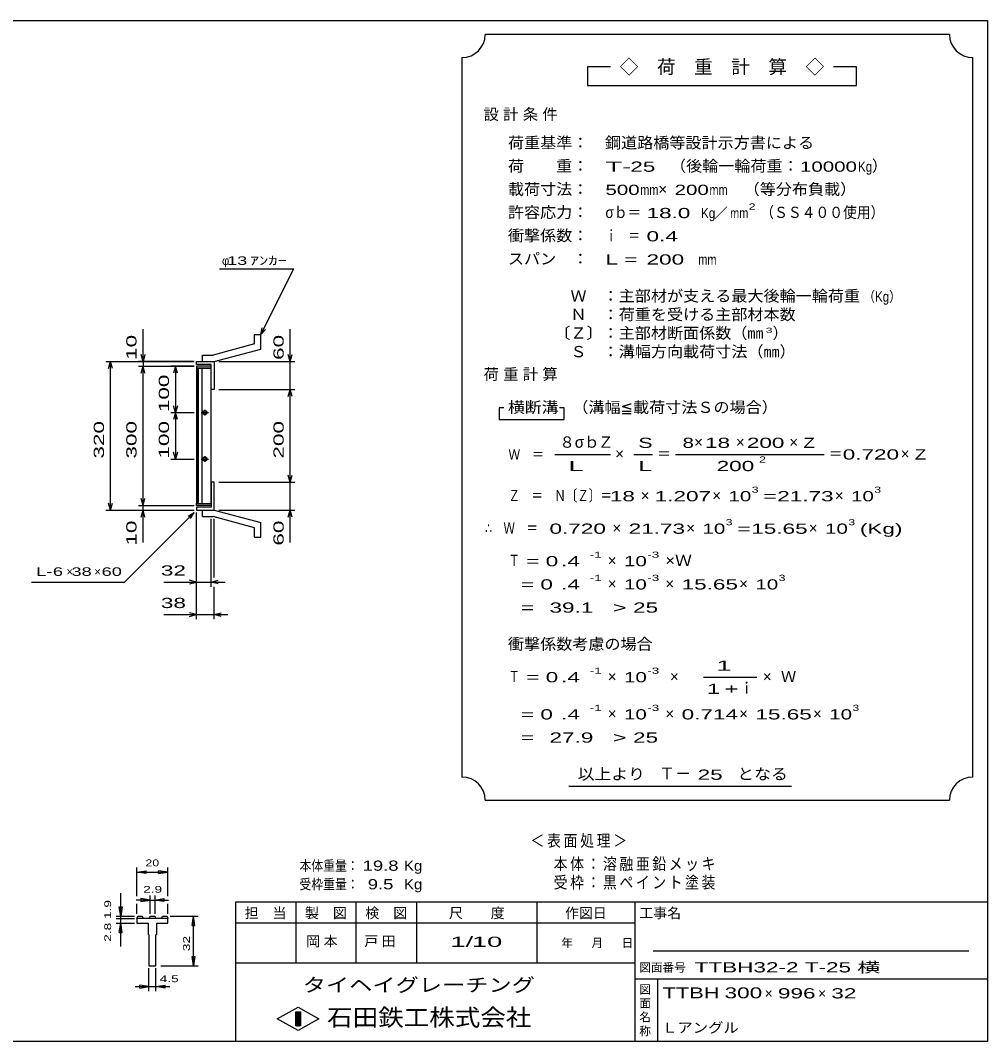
# Model space of a CAD drawing. Units: millimetres, scale not verified. Extents: x -1820 to 1731, y -1282 to 1054.
# Drawn here: x -352 to 1731, y -1146 to 1054 of the extents above; entities that cross this region are included whole.
import ezdxf
from ezdxf.enums import TextEntityAlignment as Align

# ---------------------------------------------------------------- set-up
doc = ezdxf.new("R2010")
doc.units = ezdxf.units.MM
doc.header["$LTSCALE"] = 10
for name, color, linetype, lineweight in [('0_2', 150, 'Continuous', 25), ('16', 3, 'Continuous', 25), ('19', 6, 'Continuous', 25), ('22', 2, 'Continuous', 25), ('32', 4, 'Continuous', 25)]:
    doc.layers.add(name, color=color, linetype=linetype, lineweight=lineweight)
doc.styles.add('ベクトル', font='')
doc.styles.get('ベクトル').set_extended_font_data('ベクトル')

msp = doc.modelspace()

# ---------------------------------------------------------------- linework, layer by layer
at = {"layer": '0_2'}
for p, q in [((-1729, 1053.5), (1731, 1053.5)), ((1731, 1053.5), (1731, -1146.5)), ((1731, -846.5), (111, -846.5)), ((111, -846.5), (111, -1146.5)), ((241, -846.5), (241, -976.5)), ((371, -976.5), (371, -846.5)), ((501, -846.5), (501, -976.5)), ((761, -976.5), (761, -846.5)), ((971, -846.5), (971, -1146.5)), ((971, -891.5), (111, -891.5)), ((1691, -951.5), (1011, -951.5)), ((111, -976.5), (971, -976.5)), ((971, -1011.5), (1731, -1011.5)), ((1021, -1146.5), (1021, -1011.5)), ((201, -1097.5), (246, -1072.5)), ((246, -1072.5), (291, -1097.5)), ((246, -1122.5), (201, -1097.5)), ((241, -1082.5), (251, -1082.5)), ((241, -1112.5), (241, -1082.5)), ((241, -1082.5), (243, -1082.5)), ((243, -1082.5), (243, -1112.5)), ((245, -1112.5), (245, -1082.5)), ((245, -1082.5), (247, -1082.5)), ((291, -1097.5), (246, -1122.5)), ((247, -1082.5), (247, -1112.5)), ((249, -1112.5), (249, -1082.5)), ((249, -1082.5), (251, -1082.5)), ((251, -1082.5), (251, -1112.5)), ((251, -1082.5), (251, -1112.5)), ((251, -1112.5), (241, -1112.5)), ((243, -1112.5), (245, -1112.5)), ((247, -1112.5), (249, -1112.5)), ((1731, -1146.5), (-1729, -1146.5))]:
    msp.add_line(p, q, dxfattribs=at)
at = {"layer": '16'}
for p, q in [((59, 308.5), (27, 308.5)), ((27, 308.5), (27, 304)), ((59, 304), (59, 308.5)), ((27, 304), (59, 304)), ((27, 304), (27, 13)), ((59, 304), (27, 304)), ((28.5, 304), (28.5, 13)), ((31.5, 13), (31.5, 304)), ((39, 304), (39, 13)), ((59, 13), (59, 304)), ((37, 208.5), (53, 208.5)), ((47, 211.5), (43, 211.5)), ((43, 205.5), (47, 205.5)), ((45, 214.5), (45, 202.5)), ((47, 111.5), (43, 111.5)), ((45, 114.5), (45, 102.5)), ((37, 108.5), (53, 108.5)), ((43, 105.5), (47, 105.5)), ((27, 13), (59, 13)), ((27, 8.5), (27, 13)), ((27, 13), (59, 13)), ((59, 8.5), (27, 8.5)), ((59, 13), (59, 8.5))]:
    msp.add_line(p, q, dxfattribs=at)
for centre, radius, start, end in [((43, 208.5), 3, 90, 270), ((45, 208.5), 4, 46.6, 133.4), ((45, 208.5), 4, 226.6, 313.4), ((47, 208.5), 3, 270, 90), ((43, 108.5), 3, 90, 270), ((45, 108.5), 4, 46.6, 133.4), ((47, 108.5), 3, 270, 90), ((45, 108.5), 4, 226.6, 313.4)]:
    msp.add_arc(centre, radius, start, end, dxfattribs=at)
at = {"layer": '19'}
for p, q in [((152, 376.5), (166, 376.5)), ((152, 356.5), (152, 376.5)), ((166, 345.5), (166, 376.5)), ((152, 356.5), (63, 332.5)), ((40, 332.5), (63, 332.5)), ((40, 318.5), (40, 332.5)), ((65, 318.5), (166, 345.5)), ((27, 312.5), (27, 318.5)), ((27, 318.5), (64, 318.5)), ((59, 312.5), (27, 312.5)), ((40, 318.5), (65, 318.5)), ((59, 258.5), (59, 312.5)), ((64, 318.5), (65, 317.5)), ((65, 317.5), (65, 258.5)), ((65, 258.5), (59, 258.5)), ((65, 58.5), (59, 58.5)), ((59, 58.5), (59, 4.5)), ((65, -0.5), (65, 58.5)), ((27, 4.5), (27, -1.5)), ((59, 4.5), (27, 4.5)), ((27, -1.5), (64, -1.5)), ((40, -1.5), (65, -1.5)), ((40, -15.5), (40, -1.5)), ((40, -15.5), (63, -15.5)), ((152, -39.5), (63, -15.5)), ((64, -1.5), (65, -0.5)), ((65, -1.5), (166, -28.5)), ((152, -59.5), (152, -39.5)), ((166, -59.5), (166, -28.5)), ((152, -59.5), (166, -59.5))]:
    msp.add_line(p, q, dxfattribs=at)
at = {"layer": '22', "color": 4}
for p, q in [((1649, 1023.5), (649, 1023.5)), ((599, 973.5), (599, -576.5)), ((1699, -576.5), (1699, 973.5)), ((919, 953.5), (869, 953.5)), ((869, 953.5), (869, 913.5)), ((1449, 953.5), (1399, 953.5)), ((1449, 913.5), (1449, 953.5)), ((869, 913.5), (1449, 913.5)), ((77, 518.5), (237, 518.5)), ((166, 376.5), (237, 518.5)), ((-88, 318.5), (-88, 388.5)), ((166, 376.5), (169, 391.1)), ((166, 376.5), (176, 387.5)), ((229, 318.5), (229, 388.5)), ((-88, 318.5), (-92, 333.5)), ((-84, 333.5), (-88, 318.5)), ((229, 318.5), (225, 333.5)), ((229, 318.5), (233, 333.5)), ((-168, 318.5), (22, 318.5)), ((-162, 303.5), (-158, 318.5)), ((-154, 303.5), (-158, 318.5)), ((-158, -1.5), (-158, 318.5)), ((22, 318.5), (-98, 318.5)), ((-98, 308.5), (22, 308.5)), ((-92, 293.5), (-88, 308.5)), ((-88, 318.5), (-88, 308.5)), ((-84, 293.5), (-88, 308.5)), ((-88, 8.5), (-88, 308.5)), ((22, 308.5), (-28, 308.5)), ((-18, 308.5), (-22, 293.5)), ((-14, 293.5), (-18, 308.5)), ((-18, 308.5), (-18, 208.5)), ((75, 318.5), (239, 318.5)), ((229, 258.5), (229, 318.5)), ((75, 258.5), (239, 258.5)), ((225, 243.5), (229, 258.5)), ((233, 243.5), (229, 258.5)), ((229, 58.5), (229, 258.5)), ((-18, 208.5), (-22, 223.5)), ((-14, 223.5), (-18, 208.5)), ((-28, 208.5), (22, 208.5)), ((-18, 208.5), (-22, 193.5)), ((-14, 193.5), (-18, 208.5)), ((-18, 208.5), (-18, 108.5)), ((689, 218.5), (679, 218.5)), ((679, 218.5), (679, 193.5)), ((819, 218.5), (809, 218.5)), ((819, 193.5), (819, 218.5)), ((679, 193.5), (819, 193.5)), ((-18, 108.5), (-22, 123.5)), ((-14, 123.5), (-18, 108.5)), ((799, 118.5), (919, 118.5)), ((969, 118.5), (1009, 118.5)), ((1059, 118.5), (1379, 118.5)), ((-28, 108.5), (22, 108.5)), ((229, 58.5), (225, 73.5)), ((229, 58.5), (233, 73.5)), ((75, 58.5), (239, 58.5)), ((229, -1.5), (229, 58.5)), ((-88, 8.5), (-92, 23.5)), ((-88, 8.5), (-84, 23.5)), ((-158, -1.5), (-162, 13.5)), ((-158, -1.5), (-154, 13.5)), ((-98, 8.5), (22, 8.5)), ((-88, -1.5), (-88, 8.5)), ((-168, -1.5), (22, -1.5)), ((-128, -156.5), (22, -6.5)), ((-98, -1.5), (22, -1.5)), ((-92, -16.5), (-88, -1.5)), ((-84, -16.5), (-88, -1.5)), ((-88, -71.5), (-88, -1.5)), ((9, -14.5), (22, -6.5)), ((14, -19.5), (22, -6.5)), ((27, -166.5), (27, -6.5)), ((27, -236.5), (27, -6.5)), ((59, -166.5), (59, -20.5)), ((65, -146.5), (65, -20.5)), ((75, -1.5), (239, -1.5)), ((225, -16.5), (229, -1.5)), ((233, -16.5), (229, -1.5)), ((229, -71.5), (229, -1.5)), ((27, -156.5), (12, -152.5)), ((59, -156.5), (74, -152.5)), ((-328, -156.5), (-128, -156.5)), ((-43, -156.5), (27, -156.5)), ((12, -160.5), (27, -156.5)), ((27, -156.5), (59, -156.5)), ((74, -160.5), (59, -156.5)), ((59, -156.5), (89, -156.5)), ((65, -236.5), (65, -166.5)), ((-43, -226.5), (27, -226.5)), ((27, -226.5), (12, -222.5)), ((12, -230.5), (27, -226.5)), ((27, -226.5), (65, -226.5)), ((65, -226.5), (80, -222.5)), ((80, -230.5), (65, -226.5)), ((65, -226.5), (95, -226.5)), ((1119, -361.5), (1234, -361.5)), ((829, -596.5), (1309, -596.5)), ((649, -626.5), (1649, -626.5))]:
    msp.add_line(p, q, dxfattribs=at)
for centre, start, end in [((599, 1023.5), 270, 0), ((1699, 1023.5), 180, 270), ((599, -626.5), 0, 90), ((1699, -626.5), 90, 180)]:
    msp.add_arc(centre, 50, start, end, dxfattribs=at)
at = {"layer": '32'}
for p, q in [((-101, -833.5), (-101, -771.5)), ((-101, -781.5), (-81, -778.5)), ((-81, -784.5), (-101, -781.5)), ((-101, -781.5), (-34.33, -781.5)), ((-81, -784.5), (-81, -778.5)), ((-34.33, -781.5), (-54.33, -778.5)), ((-54.33, -784.5), (-54.33, -778.5)), ((-54.33, -784.5), (-34.33, -781.5)), ((-34.33, -833.5), (-34.33, -771.5)), ((-136, -876.5), (-136, -826.5)), ((-72.5, -871.5), (-72.5, -831.5)), ((-62.83, -831.5), (-62.83, -871.5)), ((-136, -876.5), (-139, -856.5)), ((-139, -856.5), (-133, -856.5)), ((-133, -856.5), (-136, -876.5)), ((-72.5, -841.5), (-102.5, -841.5)), ((-101, -871.5), (-101, -849.5)), ((-72.5, -841.5), (-92.5, -838.5)), ((-92.5, -838.5), (-92.5, -844.5)), ((-92.5, -844.5), (-72.5, -841.5)), ((-72.5, -841.5), (-62.83, -841.5)), ((-62.83, -841.5), (-42.83, -838.5)), ((-42.83, -844.5), (-62.83, -841.5)), ((-62.83, -841.5), (-32.83, -841.5)), ((-42.83, -838.5), (-42.83, -844.5)), ((-34.33, -871.5), (-34.33, -849.5)), ((-146, -876.5), (-106, -876.5)), ((-136, -891.5), (-136, -876.5)), ((-101, -881.5), (-99.33, -876.5)), ((-99.33, -876.5), (-89.67, -876.5)), ((-89.67, -876.5), (-88, -881.5)), ((-74.17, -881.5), (-72.5, -876.5)), ((-72.5, -876.5), (-62.83, -876.5)), ((-62.83, -876.5), (-61.17, -881.5)), ((-47.33, -881.5), (-45.67, -876.5)), ((-45.67, -876.5), (-36, -876.5)), ((-36, -876.5), (-34.33, -881.5)), ((-29.33, -876.5), (30.67, -876.5)), ((17.67, -896.5), (20.67, -876.5)), ((23.67, -896.5), (20.67, -876.5)), ((20.67, -983.17), (20.67, -876.5)), ((-146, -881.5), (-106, -881.5)), ((-146, -891.5), (-106, -891.5)), ((-139, -911.5), (-136, -891.5)), ((-133, -911.5), (-136, -891.5)), ((-136, -941.5), (-136, -891.5)), ((-101, -881.5), (-101, -891.5)), ((-34.33, -881.5), (-101, -881.5)), ((-101, -891.5), (-76.83, -891.5)), ((-76.83, -891.5), (-76.83, -914.83)), ((-58.5, -914.83), (-58.5, -891.5)), ((-58.5, -891.5), (-34.33, -891.5)), ((-34.33, -891.5), (-34.33, -881.5)), ((17.67, -896.5), (23.67, -896.5)), ((-139, -911.5), (-133, -911.5)), ((-76.83, -914.83), (-75.17, -916.5)), ((-75.17, -916.5), (-75.17, -983.17)), ((-60.17, -916.5), (-58.5, -914.83)), ((-60.17, -983.17), (-60.17, -916.5)), ((20.67, -983.17), (17.67, -963.17)), ((17.67, -963.17), (23.67, -963.17)), ((23.67, -963.17), (20.67, -983.17)), ((-75.17, -983.17), (-60.17, -983.17)), ((-75.17, -1038.17), (-75.17, -988.17)), ((-60.17, -1038.17), (-60.17, -988.17)), ((-49.33, -983.17), (30.67, -983.17)), ((-105.17, -1028.17), (-75.17, -1028.17)), ((-75.17, -1028.17), (-95.17, -1025.17)), ((-95.17, -1031.17), (-95.17, -1025.17)), ((-95.17, -1031.17), (-75.17, -1028.17)), ((-75.17, -1028.17), (-60.17, -1028.17)), ((-60.17, -1028.17), (-40.17, -1025.17)), ((-40.17, -1031.17), (-60.17, -1028.17)), ((-60.17, -1028.17), (-30.17, -1028.17)), ((-40.17, -1031.17), (-40.17, -1025.17))]:
    msp.add_line(p, q, dxfattribs=at)
msp.add_circle((-136, -881.5), 1, dxfattribs=at)

# ---------------------------------------------------------------- texts
at = {"layer": '0_2', "style": 'ベクトル'}
for s, height, p in [('担\u3000当', 21.99, (131, -869.5)), ('製\u3000図', 21.99, (261, -869.5)), ('検\u3000図', 21.99, (391, -869.5)), ('尺\u3000\u3000度', 21.99, (571, -869.5)), ('作図日', 21.99, (821, -869.5)), ('工事名', 21.99, (981, -869.5)), ('年', 18.33, (813, -934)), ('月', 18.33, (878, -934)), ('日', 18.33, (943, -934)), ('図面番号', 18.33, (981, -987)), ('図', 18.33, (981, -1034)), ('面', 18.33, (981, -1064)), ('名', 18.33, (981, -1094)), ('称', 18.33, (981, -1124))]:
    msp.add_text(s, height=height, dxfattribs=at).set_placement(p, align=Align.MIDDLE_LEFT)
at = {"layer": '0_2', "color": 222, "style": 'ベクトル'}
for s, height, width, p in [('タイヘイグレーチング', 29.33, 1.25, (256, -1024.5)), ('石田鉄工株式会社', 36.66, 1.1, (308.5, -1094.5))]:
    msp.add_text(s, height=height, dxfattribs=dict(at, width=width)).set_placement(p, align=Align.MIDDLE_LEFT)
at = {"layer": '22', "style": 'ベクトル'}
for s, height, p in [('◇\u3000荷\u3000重\u3000計\u3000算\u3000◇', 29.33, (939, 953.5)), ('）', 24.19, (1482, 740)), ('×', 24.19, (1022, 690)), ('／', 21.99, (1141.5, 638.5)), ('φ', 18.33, (82, 536)), ('）', 24.19, (1268, 380)), ('８', 24.19, (809, 145)), ('σｂ', 24.19, (842, 145)), ('Ｚ', 24.19, (892, 145)), ('×', 24.19, (1099, 145)), ('×', 24.19, (1189, 145)), ('×', 24.19, (1304, 145)), ('×', 24.19, (929, 120)), ('×', 24.19, (1544, 120)), ('×', 24.19, (984, 30)), ('×', 24.19, (1138, 30)), ('×', 24.19, (1402, 30)), ('×', 24.19, (923, -40)), ('×', 24.19, (1082, -40)), ('×', 24.19, (1346, -40)), ('×', 24.19, (913, -110)), ('×', 18.33, (-253, -134)), ('×', 18.33, (-193, -134)), ('×', 24.19, (913, -160)), ('×', 24.19, (1037, -160)), ('×', 24.19, (1196, -160)), ('Ｗ', 24.19, (1286, -360)), ('×', 24.19, (913, -360)), ('×', 24.19, (1047, -360)), ('ｉ', 24.19, (1195.5, -385)), ('×', 24.19, (1247, -360)), ('×', 24.19, (913, -440)), ('×', 24.19, (1037, -440)), ('×', 24.19, (1196, -440)), ('×', 24.19, (1355, -440)), ('Ｔ－', 25.66, (1023, -569)), ('×', 21.99, (1251, -1042.5)), ('×', 21.99, (1366, -1042.5))]:
    msp.add_text(s, height=height, dxfattribs=at).set_placement(p, align=Align.MIDDLE_LEFT)
for s, height, width, p in [('荷重基準：\u3000', 24.19, 1.05, (698, 790)), ('鋼道路橋等設計示方書による', 24.19, 1.05, (907, 790)), ('荷\u3000\u3000重：\u3000', 24.19, 1.05, (698, 740)), ('T-', 21.99, 2, (908, 738.5)), (' 25 ', 21.99, 1.65, (948, 738.5)), ('（後輪一輪荷重：', 24.19, 1.05, (1047, 740)), ('10000', 21.99, 1.5, (1327, 738.5)), ('Kg', 21.99, 0.85, (1452, 738.5)), ('載荷寸法：\u3000', 24.19, 1.05, (698, 690)), ('\u3000（等分布負載）', 24.19, 1.05, (1171, 690)), ('500', 21.99, 1.5, (908, 688.5)), ('mm', 21.99, 0.8, (983, 688.5)), ('200', 21.99, 1.5, (1057, 688.5)), ('mm', 21.99, 0.8, (1132, 688.5)), ('許容応力：\u3000', 24.19, 1.05, (698, 640)), ('σｂ＝', 24.19, 0.9, (908, 640)), (' 18.0', 21.99, 1.65, (983, 638.5)), ('Kg', 21.99, 0.85, (1114, 638.5)), ('mm', 21.99, 0.8, (1176.5, 638.5)), ('2', 13.2, 1.5, (1216.5, 652.5)), ('（ＳＳ４００使用）', 24.19, 0.9, (1241.5, 640)), ('衝撃係数：\u3000', 24.19, 1.05, (698, 590)), ('ｉ\u3000＝', 24.19, 0.75, (908, 590)), (' 0.4', 21.99, 1.65, (983, 588.5)), ('スパン\u3000：\u3000', 24.19, 1.05, (698, 540)), (' 13 ', 18.33, 1.6, (82, 536)), ('ｱﾝｶｰ', 18.33, 1.6, (142, 536)), ('L =', 21.99, 1.65, (908, 538.5)), (' 200 ', 21.99, 1.65, (983, 538.5)), ('mm', 21.99, 0.8, (1108, 538.5)), ('\u3000Ｗ\u3000：主部材が支える最大後輪一輪荷重', 24.19, 1.05, (798, 460)), ('（Kg）', 21.99, 0.85, (1463, 458.5)), ('\u3000Ｎ\u3000：荷重を受ける主部材本数', 24.19, 1.05, (798, 420)), ('〔Ｚ〕：主部材断面係数（㎜', 24.19, 1.05, (798, 380)), ('3', 11, 1.8, (1253, 386)), ('\u3000Ｓ\u3000：溝幅方向載荷寸法（㎜）', 24.19, 1.05, (798, 340)), ('横断溝', 24.19, 1.1, (698, 220)), ('\u3000（溝幅≦載荷寸法Ｓの場合）', 24.19, 1.05, (802, 220)), ('S', 21.99, 1.55, (979, 143.5)), ('8', 21.99, 1.5, (1074, 143.5)), (' 18 ', 21.99, 1.65, (1109, 143.5)), (' 200 ', 21.99, 1.65, (1199, 143.5)), ('Z', 21.99, 1.4, (1334, 143.5)), ('Ｗ\u3000＝', 21.99, 0.85, (699, 118.5)), ('＝', 24.19, 0.9, (1019, 120)), ('2', 13.2, 1.5, (1239, 107.5)), ('＝', 24.19, 0.9, (1389, 120)), ('0.720', 21.99, 1.65, (1419, 118.5)), ('Z', 21.99, 1.4, (1574, 118.5)), ('L', 21.99, 1.8, (979, 93.5)), (' 200 ', 21.99, 1.65, (1134, 93.5)), ('Ｚ\u3000＝\u3000Ｎ〔Ｚ〕＝', 24.19, 0.75, (699, 30)), ('3', 13.2, 1.5, (1223, 42.5)), ('3', 13.2, 1.5, (1487, 42.5)), (' 18 ', 21.99, 1.65, (904, 28.5)), ('1.207', 21.99, 1.65, (1014, 28.5)), ('10', 21.99, 1.5, (1173, 28.5)), ('=', 21.99, 1.7, (1248, 28.5)), ('21.73', 21.99, 1.65, (1278, 28.5)), ('10', 21.99, 1.5, (1437, 28.5)), ('3', 13.2, 1.5, (1167, -27.5)), ('3', 13.2, 1.5, (1431, -27.5)), ('∴\u3000Ｗ\u3000＝', 24.19, 0.75, (649, -40)), (' 0.720', 21.99, 1.65, (774, -41.5)), ('21.73', 21.99, 1.65, (958, -41.5)), ('10', 21.99, 1.5, (1117, -41.5)), ('=', 21.99, 1.7, (1192, -41.5)), ('15.65', 21.99, 1.65, (1222, -41.5)), ('10', 21.99, 1.5, (1381, -41.5)), ('(Kg)', 21.99, 1.65, (1456, -41.5)), ('Ｔ', 24.19, 0.75, (699, -110)), (' = 0', 21.99, 1.65, (724, -111.5)), (' .4 ', 21.99, 1.65, (799, -111.5)), ('-1', 13.2, 1.65, (874, -97.5)), ('10', 21.99, 1.5, (948, -111.5)), ('-3', 13.2, 1.65, (998, -97.5)), ('×Ｗ', 24.19, 1.1, (1037, -110)), ('L-', 18.33, 1.6, (-318, -134)), (' 6 ', 18.33, 1.6, (-293, -134)), (' 38 ', 18.33, 1.6, (-253, -134)), (' 60 ', 18.33, 1.6, (-188, -134)), (' 32 ', 21.99, 1.65, (-63, -131.5)), ('  = 0', 21.99, 1.65, (699, -161.5)), (' .4 ', 21.99, 1.65, (799, -161.5)), ('-1', 13.2, 1.65, (874, -147.5)), ('10', 21.99, 1.5, (948, -161.5)), ('-3', 13.2, 1.65, (998, -147.5)), ('15.65', 21.99, 1.65, (1072, -161.5)), ('10', 21.99, 1.5, (1231, -161.5)), ('3', 13.2, 1.5, (1281, -147.5)), (' 38 ', 21.99, 1.65, (-63, -201.5)), ('  =', 21.99, 1.65, (699, -211.5)), (' 39.1', 21.99, 1.65, (774, -211.5)), ('>', 21.99, 1.7, (924, -211.5)), (' 25 ', 21.99, 1.65, (954, -211.5)), ('衝撃係数考慮の場合', 24.19, 1.05, (698, -290)), ('Ｔ', 24.19, 0.75, (699, -360)), (' = 0', 21.99, 1.65, (724, -361.5)), (' .4 ', 21.99, 1.65, (799, -361.5)), ('-1', 13.2, 1.65, (874, -347.5)), ('10', 21.99, 1.5, (948, -361.5)), ('-3', 13.2, 1.65, (998, -347.5)), ('  = 0', 21.99, 1.65, (699, -441.5)), (' .4 ', 21.99, 1.65, (799, -441.5)), ('-1', 13.2, 1.65, (874, -427.5)), ('10', 21.99, 1.5, (948, -441.5)), ('-3', 13.2, 1.65, (998, -427.5)), ('0.714', 21.99, 1.65, (1072, -441.5)), ('15.65', 21.99, 1.65, (1231, -441.5)), ('10', 21.99, 1.5, (1390, -441.5)), ('3', 13.2, 1.5, (1440, -427.5)), (' 27.9', 21.99, 1.65, (774, -491.5)), ('>', 21.99, 1.7, (924, -491.5)), (' 25 ', 21.99, 1.65, (954, -491.5)), ('  =', 21.99, 1.65, (699, -491.5)), ('以上より\u3000', 24.19, 1.1, (848, -570)), (' 25 ', 21.99, 1.65, (1093, -571.5)), ('となる', 24.19, 1.1, (1192, -570)), ('本体重量：', 21.99, 0.85, (249, -767.5)), (' 19.8', 21.99, 1.35, (374, -767.5)), ('Kg', 21.99, 1.1, (474, -767.5)), ('受枠重量：', 21.99, 0.85, (249, -807.5)), ('  9.5', 21.99, 1.35, (374, -807.5)), ('Kg', 21.99, 1.1, (474, -807.5)), ('1/', 21.99, 2, (574, -931.5)), (' 10 ', 21.99, 2, (604, -931.5)), ('TTBH32-2 T-25 横                        ', 21.99, 1.65, (1100, -986.5)), ('TTBH', 23.46, 1.5, (1031, -1041.5)), (' 300 ', 23.46, 1.55, (1151, -1041.5)), (' 996 ', 21.99, 1.65, (1266, -1042.5)), (' 32 ', 21.99, 1.65, (1381, -1042.5)), ('Ｌアングル', 21.99, 1.1, (1030, -1116.5))]:
    msp.add_text(s, height=height, dxfattribs=dict(at, width=width)).set_placement(p, align=Align.MIDDLE_LEFT)
at = {"layer": '22', "style": 'ベクトル', "width": 1.65}
for s, p in [(' 10 ', (-113, 308.5)), (' 60 ', (204, 308.5)), (' 100 ', (-43, 196)), (' 320 ', (-183, 96)), (' 300 ', (-113, 96)), (' 100 ', (-43, 96)), (' 200 ', (204, 96)), (' 10 ', (-113, -91.5)), (' 60 ', (204, -91.5))]:
    msp.add_text(s, height=21.99, rotation=90, dxfattribs=at).set_placement(p, align=Align.MIDDLE_LEFT)
at = {"layer": '22', "attachment_point": 4, "style": 'ベクトル'}
for s, insert, char_height in [('\\T1.28;設計条件', (645.5, 850), 24.19), ('\\T1.28;荷重計算', (645.5, 290), 24.19), ('\\T1.5;\\W2;\\~L\\~', (804, 93.5), 21.99), ('\\T1.25;\\W2;\\~1\\~', (1126.5, -336.5), 21.99), ('\\T1.33;\\W1.75;1+', (1126.5, -386.5), 21.99), ('\\T1.2;\\W0.85;＜表面処理＞', (746.5, -715), 25.66), ('\\T1.19;\\W0.85;本体：溶融亜鉛メッキ', (796.5, -765), 25.66), ('\\T1.19;\\W0.85;受枠：黒ペイント塗装', (796.5, -805), 25.66), ('\\T1.25;岡本\u3000', (263.5, -931.5), 21.99), ('\\T1.25;戸田\u3000', (388.5, -931.5), 21.99)]:
    msp.add_mtext(s, dxfattribs=dict(at, insert=insert, char_height=char_height))
at = {"layer": '32', "color": 2, "style": 'ベクトル'}
for s, width, p in [('20', 1.35, (-82.67, -761.5)), ('2.9', 1.5, (-87.67, -818.5)), (' 4.5 ', 1.5, (-60.17, -1011.17))]:
    msp.add_text(s, height=14.66, dxfattribs=dict(at, width=width)).set_placement(p, align=Align.MIDDLE_LEFT)
at = {"layer": '32', "color": 2, "style": 'ベクトル', "width": 1.5}
for s, p in [('2.8 1.9', (-164, -931.5)), (' 32 ', (5.67, -959.83))]:
    msp.add_text(s, height=14.66, rotation=90, dxfattribs=at).set_placement(p, align=Align.MIDDLE_LEFT)

doc.saveas('drawing.dxf')
